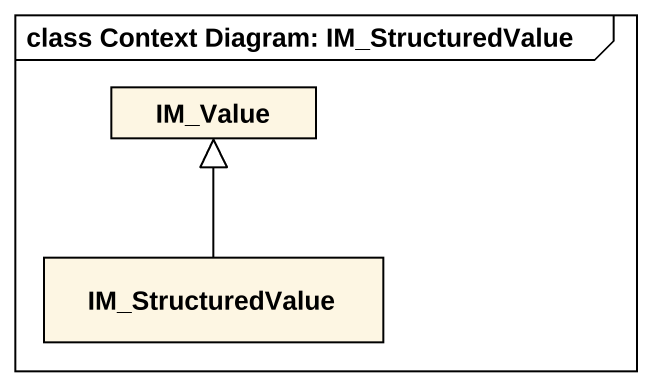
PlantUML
@startuml
mainframe class Context Diagram: IM_StructuredValue
hide circle
hide empty members
class IM_Value
class IM_StructuredValue
IM_StructuredValue -up-|> IM_Value
@enduml
